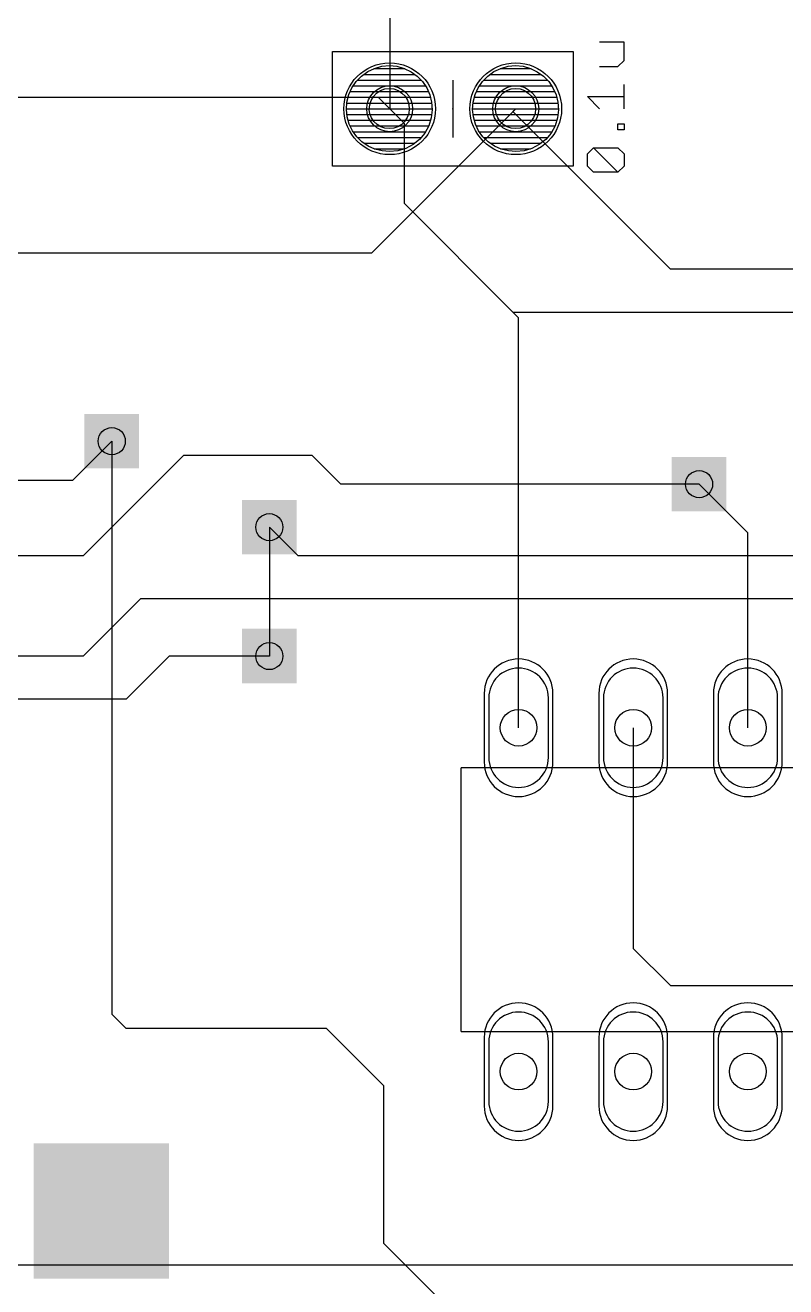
# Model space of a CAD drawing. Extents: x 103 to 286, y -140 to -65.
# Drawn here: x 127.62 to 144.48, y -114.94 to -86.99 of the extents above; entities that cross this region are included whole.
import ezdxf

# ---------------------------------------------------------------- set-up
doc = ezdxf.new("R2010")
doc.units = 0
for name, color, linetype in [('1', 82, 'CONTINUOUS'), ('16', 175, 'CONTINUOUS'), ('17', 2, 'CONTINUOUS'), ('18', 2, 'CONTINUOUS'), ('19', 53, 'CONTINUOUS'), ('21', 253, 'CONTINUOUS'), ('23', 7, 'CONTINUOUS'), ('29', 253, 'CONTINUOUS'), ('30', 253, 'CONTINUOUS'), ('40', 175, 'CONTINUOUS'), ('44', 253, 'CONTINUOUS')]:
    doc.layers.add(name, color=color, linetype=linetype)

# ---------------------------------------------------------------- blocks, each defined once
blk = doc.blocks.new('ROUNDP')
blk.add_circle((0, 0), 0.5)
blk = doc.blocks.new('LONGP100')
blk.add_lwpolyline([(-0.5, -0.5), (0.5, -0.5, 1), (0.5, 0.5), (-0.5, 0.5, 1)], format="xyb", close=True)
blk = doc.blocks.new('RECT')
blk.add_solid([(-0.5, -0.5), (0.5, -0.5), (-0.5, 0.5), (0.5, 0.5)])
blk = doc.blocks.new('SQUAREV')
blk.add_solid([(-0.5, -0.5), (0.5, -0.5), (-0.5, 0.5), (0.5, 0.5)])

msp = doc.modelspace()

# ---------------------------------------------------------------- linework, layer by layer
at = {"layer": '1'}
for p, q in [((126.0475, -88.5825), (135.4455, -88.5825)), ((135.4455, -88.5825), (135.6995, -88.8365)), ((135.3033, -92.0267), (138.4935, -88.8365)), ((117.0229, -92.0267), (135.3033, -92.0267)), ((128.6735, -97.069), (129.54, -96.2025)), ((129.1935, -96.549), (129.54, -96.2025)), ((131.1275, -96.52), (128.905, -98.7425)), ((133.985, -96.52), (131.1275, -96.52)), ((134.62, -97.155), (133.985, -96.52)), ((123.0348, -97.069), (128.6735, -97.069)), ((142.5575, -97.155), (134.62, -97.155)), ((133.6675, -98.7425), (133.0325, -98.1075)), ((128.905, -98.7425), (126.725, -98.7425)), ((148.2725, -98.7425), (133.6675, -98.7425)), ((130.175, -99.695), (128.905, -100.965)), ((147.6375, -99.695), (130.175, -99.695)), ((128.905, -100.965), (126.7345, -100.965)), ((130.81, -100.965), (129.8575, -101.9175)), ((133.0325, -100.965), (130.81, -100.965)), ((129.8575, -101.9175), (126.85, -101.9175))]:
    msp.add_line(p, q, dxfattribs=at)
at = {"layer": '16'}
for p, q in [((135.6995, -84.9948), (135.6995, -88.8365)), ((136.017, -89.154), (135.6995, -88.8365)), ((136.017, -89.154), (136.017, -90.932)), ((141.9225, -92.3925), (138.43, -88.9)), ((136.017, -90.932), (138.43, -93.345)), ((150.8125, -92.3925), (141.9225, -92.3925)), ((138.557, -93.472), (138.43, -93.345)), ((138.43, -93.345), (148.7488, -93.345)), ((138.557, -102.5525), (138.557, -93.472)), ((129.54, -96.2025), (129.54, -108.9025)), ((143.637, -98.2345), (142.5575, -97.155)), ((133.0325, -98.1075), (133.0325, -100.965)), ((143.637, -102.5525), (143.637, -98.2345)), ((141.097, -102.5525), (141.097, -107.442)), ((141.097, -107.442), (141.9225, -108.2675)), ((141.9225, -108.2675), (157.1625, -108.2675)), ((129.54, -108.9025), (129.8575, -109.22)), ((133.6675, -109.22), (129.8575, -109.22)), ((134.3025, -109.22), (133.6675, -109.22)), ((135.5725, -110.49), (134.3025, -109.22)), ((135.5725, -113.9825), (135.5725, -110.49)), ((137.16, -115.57), (135.5725, -113.9825))]:
    msp.add_line(p, q, dxfattribs=at)
at = {"layer": '19'}
msp.add_line((138.4935, -88.8365), (138.43, -88.9), dxfattribs=at)
at = {"layer": '21'}
for p, q in [((140.8938, -87.36), (140.3515, -87.36)), ((140.8938, -87.7667), (140.8938, -87.36)), ((134.4295, -87.5665), (139.7635, -87.5665)), ((134.4295, -90.1065), (134.4295, -87.5665)), ((139.7635, -87.5665), (139.7635, -90.1065)), ((140.7582, -87.9023), (140.8938, -87.7667)), ((140.3515, -87.9023), (140.7582, -87.9023)), ((137.0965, -88.2015), (137.0965, -89.4715)), ((140.8938, -88.8378), (140.8938, -88.2955)), ((140.3515, -88.8378), (140.0803, -88.5667)), ((140.0803, -88.5667), (140.8938, -88.5667)), ((140.7582, -89.3056), (140.7582, -89.17)), ((140.7582, -89.17), (140.8938, -89.17)), ((140.8938, -89.17), (140.8938, -89.3056)), ((140.8938, -89.3056), (140.7582, -89.3056)), ((140.0803, -89.8344), (140.2159, -89.6988)), ((140.2159, -89.6988), (140.7582, -89.6988)), ((140.7582, -90.2411), (140.2159, -89.6988)), ((140.7582, -89.6988), (140.8938, -89.8344)), ((140.0803, -90.1055), (140.0803, -89.8344)), ((140.8938, -89.8344), (140.8938, -90.1055)), ((139.7635, -90.1065), (134.4295, -90.1065)), ((140.2159, -90.2411), (140.0803, -90.1055)), ((140.7582, -90.2411), (140.2159, -90.2411)), ((140.8938, -90.1055), (140.7582, -90.2411)), ((157.607, -103.4415), (137.287, -103.4415)), ((137.287, -109.2835), (137.287, -103.4415)), ((137.287, -109.2835), (157.607, -109.2835)), ((221.0093, -114.4618), (126.6093, -114.4618))]:
    msp.add_line(p, q, dxfattribs=at)
at = {"layer": '23'}
msp.add_point((137.0965, -88.8365), dxfattribs=at)
at = {"layer": '29'}
for p, q in [((135.2876, -88.6529), (135.3398, -88.5651)), ((135.3294, -88.5825), (136.0543, -88.5825)), ((135.3398, -88.5651), (135.4101, -88.4911)), ((135.4101, -88.4911), (135.4952, -88.4346)), ((135.4637, -88.4555), (135.9217, -88.4555)), ((135.4952, -88.4346), (135.5907, -88.3985)), ((135.5907, -88.3985), (135.6919, -88.3845)), ((135.6919, -88.3845), (135.7917, -88.3975)), ((135.7917, -88.3975), (135.8862, -88.4323)), ((135.8862, -88.4323), (135.9705, -88.4873)), ((135.9705, -88.4873), (136.0405, -88.5597)), ((136.0405, -88.5597), (136.0926, -88.6458)), ((138.0867, -88.6529), (138.1389, -88.5651)), ((138.1285, -88.5825), (138.8534, -88.5825)), ((138.1389, -88.5651), (138.2092, -88.4911)), ((138.2092, -88.4911), (138.2943, -88.4346)), ((138.2628, -88.4555), (138.7208, -88.4555)), ((138.2943, -88.4346), (138.3898, -88.3985)), ((138.3898, -88.3985), (138.491, -88.3845)), ((138.491, -88.3845), (138.5908, -88.3975)), ((138.5908, -88.3975), (138.6853, -88.4323)), ((138.6853, -88.4323), (138.7696, -88.4873)), ((138.7696, -88.4873), (138.8396, -88.5597)), ((138.8396, -88.5597), (138.8917, -88.6458)), ((135.2474, -88.8518), (135.2563, -88.7501)), ((135.2605, -88.9482), (135.2474, -88.8518)), ((135.2487, -88.8365), (136.1333, -88.8365)), ((135.2563, -88.7501), (135.2876, -88.6529)), ((135.2694, -88.7095), (136.1137, -88.7095)), ((136.0926, -88.6458), (136.1242, -88.7414)), ((136.1338, -88.8416), (136.122, -88.939)), ((136.1242, -88.7414), (136.1338, -88.8416)), ((138.0465, -88.8518), (138.0554, -88.7501)), ((138.0596, -88.9482), (138.0465, -88.8518)), ((138.0478, -88.8365), (138.9324, -88.8365)), ((138.0554, -88.7501), (138.0867, -88.6529)), ((138.0685, -88.7095), (138.9128, -88.7095)), ((138.8917, -88.6458), (138.9233, -88.7414)), ((138.9329, -88.8416), (138.9211, -88.939)), ((138.9233, -88.7414), (138.9329, -88.8416)), ((135.2948, -89.0393), (135.2605, -88.9482)), ((135.2663, -88.9635), (136.1132, -88.9635)), ((135.3485, -89.1204), (135.2948, -89.0393)), ((135.3287, -89.0905), (136.0509, -89.0905)), ((135.4189, -89.1876), (135.3485, -89.1204)), ((136.0359, -89.114), (135.9659, -89.1828)), ((136.0888, -89.0313), (136.0359, -89.114)), ((136.122, -88.939), (136.0888, -89.0313)), ((138.0939, -89.0393), (138.0596, -88.9482)), ((138.0654, -88.9635), (138.9123, -88.9635)), ((138.1476, -89.1204), (138.0939, -89.0393)), ((138.1278, -89.0905), (138.85, -89.0905)), ((138.218, -89.1876), (138.1476, -89.1204)), ((138.835, -89.114), (138.765, -89.1828)), ((138.8879, -89.0313), (138.835, -89.114)), ((138.9211, -88.939), (138.8879, -89.0313)), ((135.5024, -89.2374), (135.4189, -89.1876)), ((135.469, -89.2175), (135.9096, -89.2175)), ((135.595, -89.2674), (135.5024, -89.2374)), ((135.6919, -89.276), (135.595, -89.2674)), ((135.7895, -89.2659), (135.6919, -89.276)), ((135.8824, -89.2343), (135.7895, -89.2659)), ((135.9659, -89.1828), (135.8824, -89.2343)), ((138.3015, -89.2374), (138.218, -89.1876)), ((138.2681, -89.2175), (138.7087, -89.2175)), ((138.3941, -89.2674), (138.3015, -89.2374)), ((138.491, -89.276), (138.3941, -89.2674)), ((138.5886, -89.2659), (138.491, -89.276)), ((138.6815, -89.2343), (138.5886, -89.2659)), ((138.765, -89.1828), (138.6815, -89.2343))]:
    msp.add_line(p, q, dxfattribs=at)
at = {"layer": '30'}
for p, q in [((135.075, -88.1118), (135.2115, -88.0138)), ((135.2115, -88.0138), (135.3629, -87.9409)), ((135.3493, -87.9475), (136.0325, -87.9475)), ((135.3629, -87.9409), (135.5247, -87.8955)), ((135.5247, -87.8955), (135.6919, -87.8789)), ((135.6919, -87.8789), (135.8591, -87.896)), ((135.8591, -87.896), (136.0208, -87.9418)), ((136.0208, -87.9418), (136.172, -88.0151)), ((136.172, -88.0151), (136.3083, -88.1134)), ((137.8741, -88.1118), (138.0106, -88.0138)), ((138.0106, -88.0138), (138.162, -87.9409)), ((138.1484, -87.9475), (138.8316, -87.9475)), ((138.162, -87.9409), (138.3238, -87.8955)), ((138.3238, -87.8955), (138.491, -87.8789)), ((138.491, -87.8789), (138.6582, -87.896)), ((138.6582, -87.896), (138.8199, -87.9418)), ((138.8199, -87.9418), (138.9711, -88.0151)), ((138.9711, -88.0151), (139.1074, -88.1134)), ((134.8629, -88.3708), (134.9576, -88.232)), ((134.8917, -88.3285), (136.4895, -88.3285)), ((134.9576, -88.232), (135.075, -88.1118)), ((134.9874, -88.2015), (136.3938, -88.2015)), ((135.1269, -88.0745), (136.2544, -88.0745)), ((136.3083, -88.1134), (136.4254, -88.234)), ((136.4254, -88.234), (136.5198, -88.373)), ((137.662, -88.3708), (137.7567, -88.232)), ((137.6908, -88.3285), (139.2886, -88.3285)), ((137.7567, -88.232), (137.8741, -88.1118)), ((137.7865, -88.2015), (139.1929, -88.2015)), ((137.926, -88.0745), (139.0535, -88.0745)), ((139.1074, -88.1134), (139.2245, -88.234)), ((139.2245, -88.234), (139.3188, -88.373)), ((134.7521, -88.6867), (134.7937, -88.5239)), ((134.7787, -88.5825), (136.6027, -88.5825)), ((134.7937, -88.5239), (134.8629, -88.3708)), ((134.8246, -88.4555), (136.5568, -88.4555)), ((136.5198, -88.373), (136.5886, -88.5263)), ((136.5886, -88.5263), (136.6297, -88.6893)), ((137.5512, -88.6867), (137.5928, -88.5239)), ((137.5778, -88.5825), (139.4018, -88.5825)), ((137.5928, -88.5239), (137.662, -88.3708)), ((137.6237, -88.4555), (139.3559, -88.4555)), ((139.3188, -88.373), (139.3877, -88.5263)), ((139.3877, -88.5263), (139.4288, -88.6893)), ((134.7395, -88.8543), (134.7521, -88.6867)), ((134.756, -89.0177), (134.7395, -88.8543)), ((134.7408, -88.8365), (136.6404, -88.8365)), ((134.7504, -88.7095), (136.6312, -88.7095)), ((136.6419, -88.8569), (136.6219, -89.0396)), ((136.6297, -88.6893), (136.6419, -88.8569)), ((137.5386, -88.8543), (137.5512, -88.6867)), ((137.5551, -89.0177), (137.5386, -88.8543)), ((137.5399, -88.8365), (139.4395, -88.8365)), ((137.5495, -88.7095), (139.4303, -88.7095)), ((139.441, -88.8569), (139.421, -89.0396)), ((139.4288, -88.6893), (139.441, -88.8569)), ((134.7505, -88.9635), (136.6303, -88.9635)), ((134.8006, -89.1758), (134.756, -89.0177)), ((134.7765, -89.0905), (136.6059, -89.0905)), ((136.6219, -89.0396), (136.5667, -89.2148)), ((137.5496, -88.9635), (139.4293, -88.9635)), ((137.5997, -89.1758), (137.5551, -89.0177)), ((137.5756, -89.0905), (139.405, -89.0905)), ((139.421, -89.0396), (139.3658, -89.2148)), ((134.872, -89.3238), (134.8006, -89.1758)), ((134.8208, -89.2175), (136.5652, -89.2175)), ((134.9681, -89.4571), (134.872, -89.3238)), ((134.887, -89.3445), (136.4956, -89.3445)), ((136.4783, -89.376), (136.3602, -89.5167)), ((136.5667, -89.2148), (136.4783, -89.376)), ((137.6711, -89.3238), (137.5997, -89.1758)), ((137.6199, -89.2175), (139.3643, -89.2175)), ((137.7672, -89.4571), (137.6711, -89.3238)), ((137.6861, -89.3445), (139.2947, -89.3445)), ((139.2774, -89.376), (139.1593, -89.5167)), ((139.3658, -89.2148), (139.2774, -89.376)), ((135.0858, -89.5716), (134.9681, -89.4571)), ((134.9829, -89.4715), (136.3982, -89.4715)), ((135.2216, -89.6641), (135.0858, -89.5716)), ((135.1252, -89.5985), (136.2583, -89.5985)), ((135.3714, -89.7315), (135.2216, -89.6641)), ((135.3581, -89.7255), (136.0234, -89.7255)), ((135.5306, -89.7719), (135.3714, -89.7315)), ((136.0539, -89.7166), (135.8775, -89.768)), ((136.2169, -89.6318), (136.0539, -89.7166)), ((136.3602, -89.5167), (136.2169, -89.6318)), ((137.8849, -89.5716), (137.7672, -89.4571)), ((137.782, -89.4715), (139.1973, -89.4715)), ((138.0207, -89.6641), (137.8849, -89.5716)), ((137.9243, -89.5985), (139.0574, -89.5985)), ((138.1705, -89.7315), (138.0207, -89.6641)), ((138.1572, -89.7255), (138.8225, -89.7255)), ((138.3297, -89.7719), (138.1705, -89.7315)), ((138.853, -89.7166), (138.6766, -89.768)), ((139.016, -89.6318), (138.853, -89.7166)), ((139.1593, -89.5167), (139.016, -89.6318)), ((135.6944, -89.784), (135.5306, -89.7719)), ((135.8775, -89.768), (135.6944, -89.784)), ((138.4935, -89.784), (138.3297, -89.7719)), ((138.6766, -89.768), (138.4935, -89.784))]:
    msp.add_line(p, q, dxfattribs=at)
at = {"layer": '44'}
for centre, radius in [((135.6995, -88.8365), 0.508), ((138.4935, -88.8365), 0.508), ((129.54, -96.2025), 0.3), ((142.5575, -97.155), 0.3), ((133.0325, -98.1075), 0.3), ((133.0325, -100.965), 0.3), ((138.557, -102.5525), 0.4064), ((141.097, -102.5525), 0.4064), ((143.637, -102.5525), 0.4064), ((138.557, -110.1725), 0.4064), ((141.097, -110.1725), 0.4064), ((143.637, -110.1725), 0.4064)]:
    msp.add_circle(centre, radius, dxfattribs=at)

# ---------------------------------------------------------------- block references
at = {"layer": '17', "xscale": 2.032, "yscale": 2.032}
for p in [(135.6995, -88.8365), (135.6995, -88.8365), (138.4935, -88.8365), (138.4935, -88.8365)]:
    msp.add_blockref('ROUNDP', p, dxfattribs=at)
at = {"layer": '17', "xscale": 1.3208, "yscale": 1.3208, "rotation": 270}
for p in [(138.557, -102.5525), (138.557, -102.5525), (141.097, -102.5525), (141.097, -102.5525), (143.637, -102.5525), (143.637, -102.5525), (138.557, -110.1725), (138.557, -110.1725), (141.097, -110.1725), (141.097, -110.1725), (143.637, -110.1725), (143.637, -110.1725)]:
    msp.add_blockref('LONGP100', p, dxfattribs=at)
at = {"layer": '18', "xscale": 1.0064, "yscale": 1.0064}
for p in [(129.54, -96.2025), (129.54, -96.2025), (142.5575, -97.155), (142.5575, -97.155), (133.0325, -98.1075), (133.0325, -98.1075), (133.0325, -100.965), (133.0325, -100.965)]:
    msp.add_blockref('SQUAREV', p, dxfattribs=at)
at = {"layer": '29', "xscale": 1.2096, "yscale": 1.2096}
for p in [(129.54, -96.2025), (142.5575, -97.155), (133.0325, -98.1075), (133.0325, -100.965)]:
    msp.add_blockref('SQUAREV', p, dxfattribs=at)
at = {"layer": '29', "xscale": 1.524, "yscale": 1.524, "rotation": 270}
for p in [(138.557, -102.5525), (141.097, -102.5525), (143.637, -102.5525), (138.557, -110.1725), (141.097, -110.1725), (143.637, -110.1725)]:
    msp.add_blockref('LONGP100', p, dxfattribs=at)
at = {"layer": '30', "xscale": 1.2096, "yscale": 1.2096}
for p in [(129.54, -96.2025), (142.5575, -97.155), (133.0325, -98.1075), (133.0325, -100.965)]:
    msp.add_blockref('SQUAREV', p, dxfattribs=at)
at = {"layer": '30', "xscale": 1.524, "yscale": 1.524, "rotation": 270}
for p in [(138.557, -102.5525), (141.097, -102.5525), (143.637, -102.5525), (138.557, -110.1725), (141.097, -110.1725), (143.637, -110.1725)]:
    msp.add_blockref('LONGP100', p, dxfattribs=at)
at = {"layer": '40', "xscale": 3, "yscale": 3}
msp.add_blockref('RECT', (129.3093, -113.2618), dxfattribs=at)

doc.saveas('drawing.dxf')
